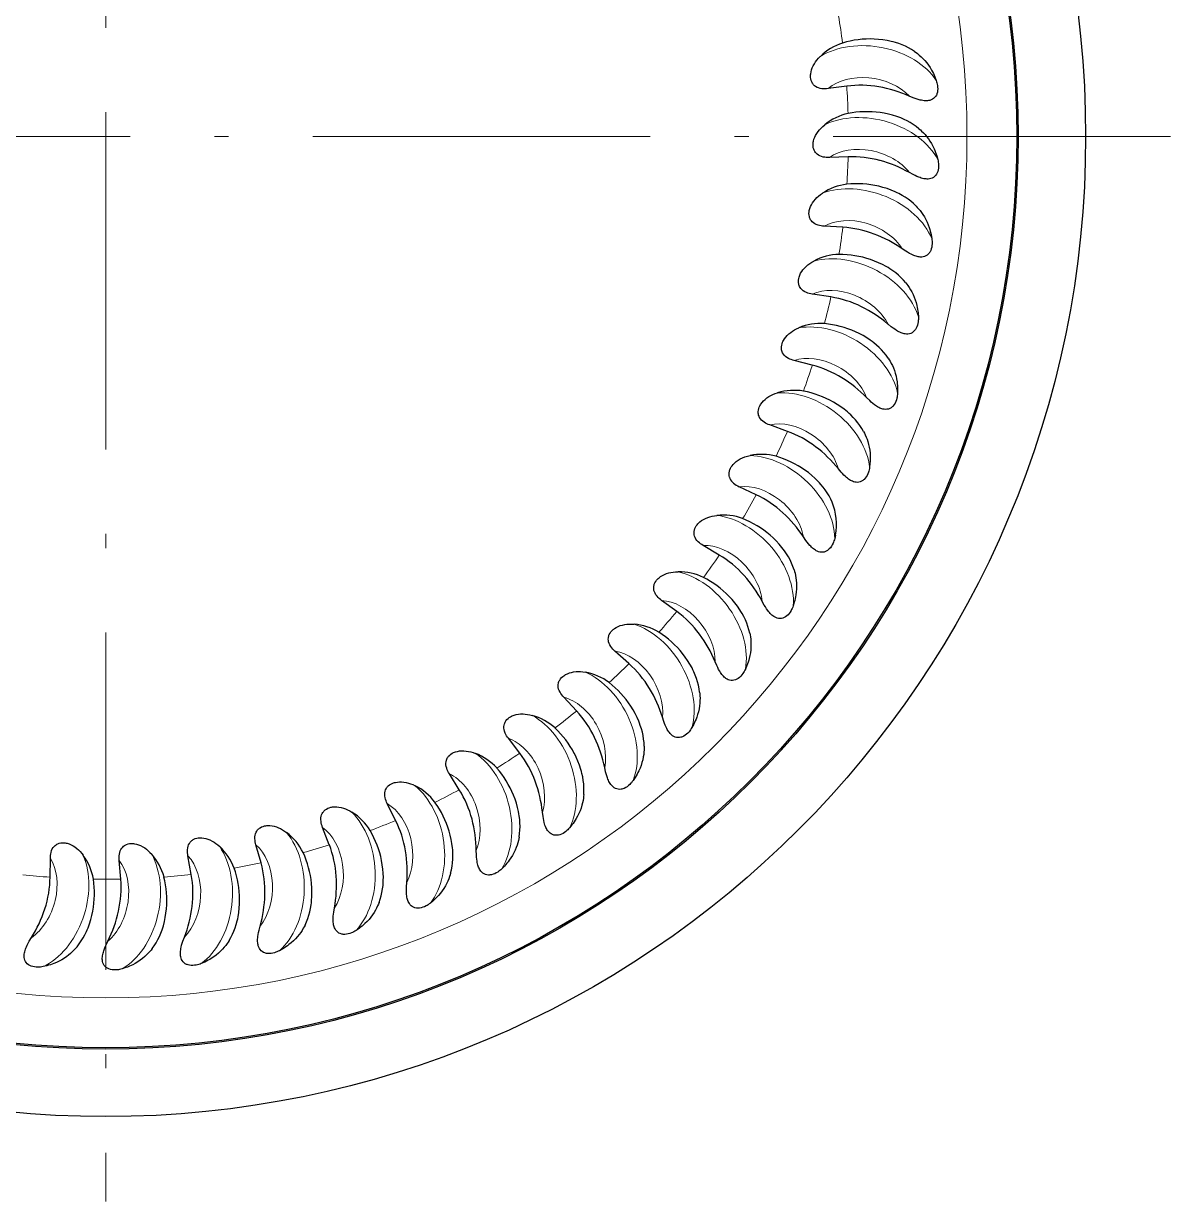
# Model space of a CAD drawing. Extents: x 0 to 420, y 0 to 594.
# Drawn here: x 141.55 to 182.34, y 89.93 to 131.81 of the extents above; entities that cross this region are included whole.
import ezdxf

# ---------------------------------------------------------------- set-up
doc = ezdxf.new("R2010")
doc.units = 0
doc.linetypes.add('DASHDOT', pattern=[18.5, 12, -3, 0.5, -3])

msp = doc.modelspace()

# ---------------------------------------------------------------- linework, layer by layer
at = {"linetype": 'DASHDOT', "lineweight": 13}
for p, q in [((144.475, 165.663), (144.475, 89.93)), ((182.341, 127.796), (106.608, 127.796))]:
    msp.add_line(p, q, dxfattribs=at)
at = {"lineweight": 30, "ltscale": 0.016662}
for p, q in [((170.827, 129.585), (170.166, 129.499)), ((170.263, 122.088), (169.605, 122.192)), ((169.604, 119.663), (168.958, 119.829)), ((168.717, 117.311), (168.09, 117.537)), ((166.295, 112.913), (165.722, 113.253)), ((164.781, 110.906), (164.243, 111.3)), ((163.084, 109.052), (162.586, 109.495)), ((157.049, 104.569), (156.696, 105.134)), ((154.784, 103.479), (154.487, 104.075)), ((152.426, 102.609), (152.186, 103.231)), ((149.996, 101.967), (149.816, 102.609)), ((147.515, 101.559), (147.398, 102.215)), ((142.495, 101.458), (142.504, 102.124)), ((145.008, 101.389), (144.953, 102.053))]:
    msp.add_line(p, q, dxfattribs=at)
at = {"lineweight": 30, "ltscale": 0.016661}
for p, q in [((170.878, 127.072), (170.212, 127.049)), ((170.689, 124.566), (170.024, 124.606)), ((167.611, 115.054), (167.008, 115.339)), ((161.218, 107.368), (160.764, 107.857)), ((159.2, 105.869), (158.795, 106.398))]:
    msp.add_line(p, q, dxfattribs=at)
at = {"lineweight": 30, "ltscale": 0.002929}
msp.add_line((170.424, 113.62), (170.399, 113.506), dxfattribs=at)
at = {"lineweight": 30}
for points in [[(173.24, 130.82), (173.135, 130.888), (173.026, 130.95), (172.913, 131.006), (172.798, 131.056), (172.679, 131.1), (172.559, 131.138), (172.485, 131.159), (172.411, 131.177), (172.262, 131.209), (172.111, 131.233), (171.959, 131.249), (171.807, 131.259)], [(173.24, 130.82), (173.292, 130.783), (173.344, 130.744), (173.41, 130.689), (173.474, 130.632), (173.536, 130.572), (173.606, 130.496), (173.672, 130.416), (173.735, 130.333), (173.793, 130.246), (173.846, 130.155), (173.878, 130.097), (173.908, 130.037), (173.936, 129.977), (173.962, 129.916), (174.01, 129.79)], [(170.166, 129.499), (170.111, 129.493), (170.056, 129.49), (170.001, 129.49), (169.947, 129.494), (169.88, 129.504), (169.822, 129.521), (169.771, 129.542), (169.723, 129.57), (169.684, 129.6), (169.651, 129.632), (169.631, 129.657), (169.613, 129.682), (169.598, 129.709), (169.584, 129.735), (169.565, 129.787), (169.552, 129.84), (169.544, 129.893), (169.542, 129.946), (169.543, 129.982), (169.546, 130.018), (169.558, 130.089), (169.576, 130.162), (169.603, 130.235), (169.637, 130.308), (169.678, 130.383), (169.721, 130.448), (169.77, 130.513), (169.826, 130.578), (169.889, 130.642)], [(174.01, 129.79), (174.025, 129.744), (174.038, 129.698), (174.048, 129.655), (174.055, 129.611), (174.062, 129.551), (174.065, 129.49), (174.061, 129.43), (174.052, 129.372), (174.037, 129.317), (174.027, 129.29), (174.015, 129.265), (173.988, 129.219), (173.955, 129.179), (173.917, 129.144), (173.875, 129.116), (173.83, 129.095), (173.782, 129.08), (173.733, 129.07), (173.697, 129.066), (173.661, 129.064), (173.621, 129.064), (173.581, 129.067), (173.536, 129.073), (173.49, 129.081), (173.445, 129.091), (173.399, 129.103), (173.329, 129.124), (173.259, 129.148), (173.188, 129.175), (173.048, 129.234)], [(173.397, 128.072), (173.299, 128.15), (173.196, 128.222), (173.089, 128.288), (172.979, 128.349), (172.866, 128.404), (172.749, 128.454), (172.678, 128.481), (172.606, 128.506), (172.461, 128.552), (172.313, 128.59), (172.163, 128.621), (172.012, 128.645)], [(170.212, 127.049), (170.157, 127.049), (170.101, 127.051), (170.046, 127.056), (169.993, 127.065), (169.928, 127.082), (169.871, 127.104), (169.822, 127.13), (169.777, 127.162), (169.741, 127.196), (169.712, 127.231), (169.694, 127.257), (169.678, 127.284), (169.666, 127.312), (169.655, 127.34), (169.64, 127.393), (169.632, 127.447), (169.63, 127.501), (169.633, 127.554), (169.637, 127.589), (169.644, 127.624), (169.662, 127.695), (169.688, 127.765), (169.721, 127.835), (169.761, 127.905), (169.81, 127.975), (169.859, 128.036), (169.914, 128.096), (169.976, 128.155), (170.045, 128.213)], [(173.397, 128.072), (173.446, 128.03), (173.493, 127.986), (173.554, 127.926), (173.612, 127.863), (173.668, 127.797), (173.731, 127.715), (173.789, 127.629), (173.843, 127.54), (173.893, 127.448), (173.938, 127.353), (173.963, 127.292), (173.987, 127.23), (174.01, 127.167), (174.03, 127.103), (174.066, 126.974)], [(174.066, 126.974), (174.076, 126.927), (174.085, 126.879), (174.09, 126.835), (174.094, 126.791), (174.095, 126.73), (174.092, 126.67), (174.083, 126.611), (174.068, 126.554), (174.048, 126.5), (174.035, 126.474), (174.021, 126.45), (173.99, 126.407), (173.953, 126.37), (173.912, 126.34), (173.867, 126.316), (173.82, 126.299), (173.772, 126.288), (173.722, 126.283), (173.686, 126.282), (173.649, 126.284), (173.61, 126.288), (173.57, 126.295), (173.525, 126.305), (173.481, 126.317), (173.436, 126.331), (173.393, 126.347), (173.324, 126.375), (173.257, 126.406), (173.189, 126.44), (173.056, 126.512)], [(170.024, 124.606), (169.969, 124.611), (169.914, 124.618), (169.86, 124.628), (169.808, 124.642), (169.744, 124.665), (169.69, 124.693), (169.644, 124.723), (169.603, 124.759), (169.57, 124.797), (169.544, 124.834), (169.528, 124.863), (169.516, 124.891), (169.505, 124.92), (169.498, 124.948), (169.488, 125.003), (169.485, 125.057), (169.488, 125.111), (169.496, 125.164), (169.504, 125.198), (169.513, 125.233), (169.538, 125.301), (169.57, 125.368), (169.61, 125.435), (169.657, 125.501), (169.712, 125.566), (169.766, 125.622), (169.827, 125.677), (169.894, 125.73), (169.968, 125.781)], [(173.292, 125.322), (173.202, 125.408), (173.107, 125.49), (173.007, 125.566), (172.903, 125.637), (172.795, 125.702), (172.684, 125.763), (172.616, 125.797), (172.546, 125.829), (172.406, 125.888), (172.262, 125.94), (172.116, 125.986), (171.968, 126.024)], [(173.292, 125.322), (173.337, 125.275), (173.38, 125.227), (173.435, 125.161), (173.487, 125.093), (173.536, 125.022), (173.59, 124.934), (173.641, 124.843), (173.686, 124.749), (173.726, 124.653), (173.762, 124.554), (173.782, 124.491), (173.8, 124.427), (173.816, 124.362), (173.83, 124.297), (173.854, 124.165)], [(173.854, 124.165), (173.859, 124.117), (173.863, 124.069), (173.865, 124.025), (173.864, 123.981), (173.86, 123.92), (173.851, 123.86), (173.836, 123.801), (173.816, 123.746), (173.791, 123.695), (173.776, 123.67), (173.759, 123.648), (173.724, 123.608), (173.684, 123.575), (173.64, 123.548), (173.593, 123.529), (173.545, 123.516), (173.496, 123.51), (173.445, 123.51), (173.409, 123.512), (173.374, 123.517), (173.335, 123.526), (173.296, 123.536), (173.252, 123.55), (173.209, 123.566), (173.166, 123.585), (173.124, 123.605), (173.058, 123.639), (172.994, 123.676), (172.93, 123.716), (172.804, 123.801)], [(169.605, 122.192), (169.551, 122.202), (169.497, 122.214), (169.444, 122.23), (169.394, 122.248), (169.332, 122.277), (169.281, 122.31), (169.238, 122.345), (169.2, 122.385), (169.171, 122.425), (169.149, 122.465), (169.136, 122.494), (169.126, 122.524), (169.119, 122.553), (169.114, 122.582), (169.109, 122.638), (169.112, 122.692), (169.12, 122.745), (169.132, 122.797), (169.143, 122.831), (169.156, 122.864), (169.188, 122.93), (169.226, 122.994), (169.272, 123.056), (169.325, 123.118), (169.386, 123.177), (169.445, 123.228), (169.511, 123.276), (169.583, 123.323), (169.661, 123.367)], [(172.927, 122.594), (172.845, 122.689), (172.758, 122.779), (172.665, 122.864), (172.569, 122.944), (172.467, 123.02), (172.363, 123.091), (172.298, 123.131), (172.232, 123.17), (172.098, 123.242), (171.96, 123.307), (171.819, 123.366), (171.675, 123.419)], [(172.927, 122.594), (172.966, 122.543), (173.005, 122.491), (173.053, 122.42), (173.098, 122.347), (173.14, 122.272), (173.187, 122.179), (173.228, 122.084), (173.264, 121.986), (173.295, 121.887), (173.321, 121.785), (173.335, 121.72), (173.347, 121.655), (173.357, 121.589), (173.365, 121.522), (173.375, 121.388)], [(173.375, 121.388), (173.377, 121.34), (173.376, 121.292), (173.373, 121.248), (173.369, 121.204), (173.358, 121.144), (173.343, 121.085), (173.323, 121.029), (173.298, 120.976), (173.268, 120.927), (173.251, 120.904), (173.232, 120.883), (173.193, 120.847), (173.15, 120.817), (173.104, 120.795), (173.056, 120.78), (173.006, 120.772), (172.957, 120.771), (172.907, 120.775), (172.871, 120.781), (172.836, 120.79), (172.798, 120.802), (172.76, 120.815), (172.718, 120.834), (172.677, 120.854), (172.636, 120.877), (172.596, 120.901), (172.534, 120.941), (172.474, 120.984), (172.413, 121.03), (172.296, 121.126)], [(168.958, 119.829), (168.906, 119.843), (168.853, 119.861), (168.802, 119.881), (168.753, 119.905), (168.695, 119.94), (168.647, 119.977), (168.608, 120.015), (168.574, 120.059), (168.548, 120.102), (168.53, 120.144), (168.52, 120.174), (168.513, 120.204), (168.509, 120.234), (168.506, 120.264), (168.507, 120.32), (168.515, 120.374), (168.528, 120.426), (168.546, 120.476), (168.56, 120.508), (168.576, 120.541), (168.613, 120.603), (168.657, 120.663), (168.709, 120.721), (168.768, 120.777), (168.834, 120.83), (168.898, 120.875), (168.968, 120.917), (169.044, 120.956), (169.126, 120.993)], [(172.303, 119.913), (172.231, 120.015), (172.153, 120.113), (172.069, 120.206), (171.98, 120.296), (171.887, 120.381), (171.789, 120.461), (171.729, 120.507), (171.667, 120.552), (171.54, 120.637), (171.409, 120.715), (171.274, 120.787), (171.136, 120.853)], [(172.303, 119.913), (172.338, 119.859), (172.371, 119.803), (172.413, 119.728), (172.451, 119.651), (172.486, 119.572), (172.523, 119.476), (172.555, 119.377), (172.581, 119.276), (172.603, 119.174), (172.619, 119.07), (172.627, 119.004), (172.632, 118.938), (172.636, 118.871), (172.638, 118.804), (172.635, 118.67)], [(168.09, 117.537), (168.039, 117.557), (167.988, 117.58), (167.939, 117.605), (167.893, 117.633), (167.839, 117.673), (167.794, 117.714), (167.759, 117.757), (167.729, 117.803), (167.708, 117.848), (167.694, 117.892), (167.687, 117.923), (167.683, 117.954), (167.681, 117.984), (167.682, 118.014), (167.688, 118.069), (167.701, 118.122), (167.718, 118.173), (167.741, 118.221), (167.758, 118.252), (167.777, 118.282), (167.82, 118.341), (167.87, 118.396), (167.927, 118.449), (167.991, 118.499), (168.062, 118.546), (168.129, 118.585), (168.203, 118.62), (168.282, 118.652), (168.368, 118.68)], [(172.635, 118.67), (172.632, 118.622), (172.627, 118.574), (172.62, 118.531), (172.611, 118.487), (172.595, 118.428), (172.575, 118.371), (172.549, 118.317), (172.52, 118.267), (172.485, 118.221), (172.465, 118.2), (172.445, 118.18), (172.403, 118.148), (172.357, 118.123), (172.309, 118.105), (172.259, 118.095), (172.21, 118.092), (172.16, 118.095), (172.111, 118.104), (172.076, 118.114), (172.042, 118.126), (172.005, 118.141), (171.969, 118.158), (171.928, 118.181), (171.889, 118.205), (171.851, 118.231), (171.813, 118.259), (171.755, 118.305), (171.699, 118.354), (171.644, 118.405), (171.536, 118.512)], [(171.428, 117.303), (171.365, 117.412), (171.297, 117.517), (171.222, 117.618), (171.143, 117.715), (171.058, 117.809), (170.968, 117.898), (170.912, 117.95), (170.855, 118), (170.737, 118.096), (170.614, 118.187), (170.486, 118.271), (170.355, 118.35)], [(171.428, 117.303), (171.457, 117.246), (171.485, 117.188), (171.519, 117.109), (171.55, 117.029), (171.577, 116.947), (171.605, 116.847), (171.627, 116.746), (171.644, 116.643), (171.656, 116.539), (171.662, 116.434), (171.664, 116.368), (171.663, 116.301), (171.66, 116.235), (171.655, 116.168), (171.64, 116.035)], [(166.659, 115.677), (166.647, 115.728), (166.642, 115.776), (166.643, 115.822), (166.647, 115.855), (166.653, 115.887), (166.662, 115.918), (166.672, 115.948), (166.698, 116.006), (166.723, 116.049), (166.751, 116.09), (166.783, 116.129), (166.809, 116.157), (166.836, 116.185), (166.897, 116.236), (166.964, 116.284), (167.039, 116.328), (167.12, 116.367), (167.204, 116.399), (167.295, 116.427), (167.393, 116.45)], [(171.64, 116.035), (171.633, 115.987), (171.623, 115.94), (171.612, 115.897), (171.599, 115.855), (171.577, 115.798), (171.551, 115.743), (171.521, 115.691), (171.487, 115.644), (171.448, 115.602), (171.426, 115.583), (171.404, 115.565), (171.359, 115.537), (171.311, 115.516), (171.262, 115.503), (171.211, 115.498), (171.162, 115.5), (171.112, 115.508), (171.064, 115.521), (171.03, 115.534), (170.998, 115.549), (170.962, 115.568), (170.928, 115.589), (170.89, 115.615), (170.853, 115.643), (170.817, 115.672), (170.783, 115.703), (170.729, 115.755), (170.678, 115.808), (170.628, 115.865), (170.531, 115.981)], [(166.659, 115.677), (166.675, 115.634), (166.698, 115.59), (166.73, 115.544), (166.761, 115.508), (166.799, 115.471), (166.845, 115.435), (166.895, 115.4), (166.951, 115.368), (167.008, 115.339)], [(170.308, 114.789), (170.257, 114.903), (170.198, 115.014), (170.134, 115.121), (170.064, 115.226), (169.988, 115.327), (169.907, 115.424), (169.857, 115.481), (169.805, 115.537), (169.696, 115.644), (169.582, 115.746), (169.463, 115.842), (169.34, 115.933)], [(165.722, 113.253), (165.675, 113.283), (165.63, 113.314), (165.587, 113.348), (165.547, 113.384), (165.501, 113.434), (165.465, 113.483), (165.438, 113.532), (165.418, 113.583), (165.405, 113.631), (165.4, 113.677), (165.399, 113.709), (165.401, 113.739), (165.405, 113.77), (165.411, 113.799), (165.428, 113.852), (165.45, 113.901), (165.477, 113.948), (165.508, 113.991), (165.531, 114.018), (165.555, 114.044), (165.609, 114.094), (165.668, 114.139), (165.734, 114.18), (165.806, 114.217), (165.885, 114.25), (165.959, 114.274), (166.037, 114.295), (166.121, 114.311), (166.211, 114.323)], [(168.955, 112.392), (168.914, 112.51), (168.867, 112.626), (168.813, 112.74), (168.753, 112.85), (168.687, 112.958), (168.616, 113.063), (168.571, 113.124), (168.524, 113.185), (168.426, 113.302), (168.323, 113.414), (168.214, 113.521), (168.1, 113.623)], [(170.399, 113.506), (170.387, 113.459), (170.373, 113.413), (170.358, 113.372), (170.341, 113.331), (170.314, 113.276), (170.283, 113.224), (170.248, 113.175), (170.209, 113.131), (170.166, 113.093), (170.143, 113.076), (170.12, 113.061), (170.072, 113.037), (170.022, 113.021), (169.972, 113.013), (169.921, 113.012), (169.872, 113.018), (169.824, 113.031), (169.777, 113.049), (169.745, 113.065), (169.713, 113.083), (169.68, 113.105), (169.648, 113.129), (169.613, 113.159), (169.578, 113.19), (169.546, 113.223), (169.514, 113.257), (169.466, 113.314), (169.42, 113.372), (169.375, 113.433), (169.29, 113.558)], [(164.243, 111.3), (164.2, 111.333), (164.158, 111.369), (164.118, 111.407), (164.081, 111.447), (164.04, 111.501), (164.009, 111.553), (163.987, 111.604), (163.972, 111.656), (163.964, 111.706), (163.963, 111.751), (163.965, 111.784), (163.97, 111.814), (163.977, 111.844), (163.985, 111.872), (164.007, 111.923), (164.034, 111.97), (164.065, 112.014), (164.101, 112.054), (164.126, 112.079), (164.153, 112.103), (164.21, 112.147), (164.274, 112.186), (164.343, 112.221), (164.419, 112.251), (164.5, 112.276), (164.576, 112.294), (164.656, 112.307), (164.742, 112.315), (164.832, 112.318)], [(168.955, 112.392), (168.973, 112.33), (168.989, 112.268), (169.008, 112.184), (169.023, 112.099), (169.034, 112.014), (169.042, 111.911), (169.045, 111.807), (169.042, 111.703), (169.034, 111.599), (169.021, 111.495), (169.009, 111.429), (168.996, 111.364), (168.981, 111.299), (168.964, 111.234), (168.923, 111.106)], [(167.38, 110.135), (167.351, 110.257), (167.314, 110.376), (167.271, 110.494), (167.222, 110.61), (167.167, 110.724), (167.106, 110.835), (167.067, 110.9), (167.027, 110.965), (166.94, 111.091), (166.848, 111.212), (166.749, 111.329), (166.645, 111.441)], [(168.923, 111.106), (168.907, 111.061), (168.888, 111.016), (168.869, 110.977), (168.849, 110.938), (168.817, 110.886), (168.781, 110.837), (168.742, 110.791), (168.699, 110.752), (168.652, 110.717), (168.628, 110.703), (168.603, 110.69), (168.553, 110.671), (168.502, 110.66), (168.451, 110.656), (168.401, 110.66), (168.352, 110.671), (168.305, 110.688), (168.261, 110.711), (168.23, 110.73), (168.2, 110.751), (168.169, 110.776), (168.14, 110.803), (168.107, 110.836), (168.076, 110.87), (168.047, 110.906), (168.018, 110.943), (167.976, 111.004), (167.936, 111.066), (167.897, 111.131), (167.824, 111.264)], [(162.586, 109.495), (162.546, 109.533), (162.507, 109.572), (162.471, 109.614), (162.438, 109.657), (162.403, 109.715), (162.377, 109.77), (162.36, 109.822), (162.349, 109.876), (162.346, 109.926), (162.349, 109.972), (162.355, 110.003), (162.362, 110.033), (162.372, 110.062), (162.383, 110.089), (162.41, 110.138), (162.441, 110.183), (162.477, 110.223), (162.515, 110.26), (162.543, 110.282), (162.572, 110.303), (162.633, 110.342), (162.7, 110.375), (162.773, 110.403), (162.851, 110.425), (162.934, 110.443), (163.011, 110.453), (163.093, 110.458), (163.178, 110.458), (163.268, 110.453)], [(167.38, 110.135), (167.392, 110.072), (167.402, 110.008), (167.413, 109.923), (167.419, 109.837), (167.422, 109.751), (167.421, 109.647), (167.414, 109.544), (167.401, 109.44), (167.383, 109.337), (167.36, 109.235), (167.342, 109.171), (167.323, 109.107), (167.302, 109.044), (167.278, 108.981), (167.226, 108.858)], [(165.597, 108.038), (165.58, 108.161), (165.555, 108.284), (165.523, 108.406), (165.485, 108.526), (165.441, 108.644), (165.392, 108.76), (165.359, 108.829), (165.325, 108.897), (165.251, 109.031), (165.17, 109.16), (165.083, 109.286), (164.99, 109.408)], [(167.226, 108.858), (167.205, 108.814), (167.183, 108.772), (167.16, 108.734), (167.136, 108.697), (167.099, 108.648), (167.059, 108.603), (167.015, 108.562), (166.969, 108.526), (166.919, 108.496), (166.894, 108.484), (166.867, 108.474), (166.816, 108.46), (166.765, 108.453), (166.713, 108.455), (166.663, 108.464), (166.616, 108.479), (166.571, 108.501), (166.529, 108.527), (166.5, 108.549), (166.473, 108.573), (166.444, 108.601), (166.417, 108.63), (166.388, 108.666), (166.361, 108.703), (166.335, 108.742), (166.31, 108.781), (166.273, 108.846), (166.24, 108.912), (166.207, 108.98), (166.147, 109.119)], [(160.764, 107.857), (160.728, 107.898), (160.693, 107.941), (160.661, 107.986), (160.633, 108.032), (160.603, 108.092), (160.582, 108.15), (160.57, 108.203), (160.565, 108.258), (160.567, 108.308), (160.574, 108.353), (160.582, 108.384), (160.593, 108.413), (160.605, 108.441), (160.619, 108.467), (160.65, 108.514), (160.686, 108.555), (160.725, 108.592), (160.767, 108.624), (160.796, 108.644), (160.827, 108.662), (160.892, 108.695), (160.962, 108.721), (161.037, 108.742), (161.116, 108.757), (161.201, 108.767), (161.279, 108.77), (161.36, 108.767), (161.445, 108.759), (161.535, 108.745)], [(165.597, 108.038), (165.603, 107.973), (165.608, 107.909), (165.61, 107.823), (165.608, 107.737), (165.603, 107.651), (165.592, 107.548), (165.575, 107.446), (165.553, 107.344), (165.525, 107.243), (165.492, 107.144), (165.468, 107.082), (165.443, 107.02), (165.416, 106.959), (165.387, 106.899), (165.323, 106.781)], [(158.795, 106.398), (158.763, 106.443), (158.732, 106.489), (158.705, 106.537), (158.681, 106.585), (158.657, 106.648), (158.642, 106.707), (158.635, 106.762), (158.635, 106.817), (158.641, 106.867), (158.653, 106.911), (158.664, 106.941), (158.677, 106.969), (158.692, 106.996), (158.709, 107.02), (158.744, 107.063), (158.783, 107.101), (158.825, 107.134), (158.87, 107.163), (158.902, 107.179), (158.934, 107.195), (159.002, 107.22), (159.074, 107.24), (159.15, 107.254), (159.231, 107.262), (159.316, 107.263), (159.394, 107.258), (159.475, 107.248), (159.559, 107.232), (159.646, 107.21)], [(163.623, 106.119), (163.618, 106.244), (163.605, 106.369), (163.585, 106.493), (163.559, 106.616), (163.526, 106.738), (163.487, 106.858), (163.462, 106.93), (163.434, 107.001), (163.373, 107.141), (163.305, 107.278), (163.23, 107.411), (163.149, 107.541)], [(165.323, 106.781), (165.298, 106.74), (165.271, 106.699), (165.245, 106.664), (165.218, 106.63), (165.177, 106.584), (165.132, 106.543), (165.085, 106.506), (165.035, 106.475), (164.983, 106.45), (164.956, 106.441), (164.929, 106.433), (164.877, 106.423), (164.825, 106.422), (164.774, 106.428), (164.725, 106.442), (164.68, 106.462), (164.637, 106.488), (164.597, 106.518), (164.571, 106.543), (164.546, 106.569), (164.52, 106.599), (164.496, 106.631), (164.47, 106.67), (164.447, 106.709), (164.424, 106.75), (164.404, 106.792), (164.373, 106.859), (164.346, 106.928), (164.32, 107), (164.273, 107.144)], [(163.623, 106.119), (163.623, 106.055), (163.621, 105.99), (163.616, 105.905), (163.606, 105.819), (163.593, 105.734), (163.572, 105.633), (163.545, 105.532), (163.513, 105.433), (163.476, 105.336), (163.434, 105.24), (163.404, 105.18), (163.373, 105.121), (163.34, 105.063), (163.305, 105.006), (163.231, 104.894)], [(156.696, 105.134), (156.668, 105.181), (156.642, 105.23), (156.619, 105.28), (156.6, 105.331), (156.582, 105.396), (156.573, 105.456), (156.571, 105.512), (156.576, 105.566), (156.588, 105.615), (156.604, 105.658), (156.618, 105.687), (156.633, 105.713), (156.651, 105.738), (156.669, 105.761), (156.709, 105.801), (156.751, 105.835), (156.796, 105.863), (156.844, 105.888), (156.877, 105.901), (156.91, 105.914), (156.98, 105.933), (157.054, 105.946), (157.131, 105.952), (157.212, 105.952), (157.297, 105.945), (157.374, 105.933), (157.454, 105.915), (157.536, 105.891), (157.621, 105.861)], [(161.476, 104.397), (161.482, 104.522), (161.481, 104.647), (161.473, 104.773), (161.459, 104.898), (161.438, 105.022), (161.411, 105.146), (161.392, 105.22), (161.371, 105.293), (161.324, 105.438), (161.269, 105.581), (161.207, 105.721), (161.14, 105.858)], [(163.231, 104.894), (163.202, 104.856), (163.172, 104.818), (163.143, 104.785), (163.112, 104.754), (163.066, 104.713), (163.018, 104.676), (162.968, 104.644), (162.915, 104.617), (162.861, 104.598), (162.834, 104.59), (162.806, 104.585), (162.753, 104.581), (162.701, 104.584), (162.651, 104.595), (162.604, 104.614), (162.56, 104.638), (162.52, 104.668), (162.484, 104.702), (162.46, 104.729), (162.437, 104.757), (162.414, 104.79), (162.394, 104.824), (162.372, 104.865), (162.352, 104.906), (162.333, 104.949), (162.317, 104.993), (162.293, 105.063), (162.272, 105.134), (162.253, 105.207), (162.22, 105.355)], [(154.487, 104.075), (154.463, 104.125), (154.442, 104.176), (154.424, 104.228), (154.41, 104.28), (154.398, 104.347), (154.395, 104.407), (154.398, 104.463), (154.409, 104.517), (154.424, 104.564), (154.444, 104.605), (154.461, 104.633), (154.479, 104.658), (154.499, 104.681), (154.52, 104.702), (154.562, 104.737), (154.608, 104.767), (154.656, 104.791), (154.705, 104.811), (154.739, 104.822), (154.774, 104.831), (154.845, 104.843), (154.92, 104.849), (154.997, 104.848), (155.078, 104.84), (155.162, 104.825), (155.238, 104.806), (155.315, 104.781), (155.395, 104.749), (155.476, 104.71)], [(159.175, 102.887), (159.193, 103.011), (159.204, 103.136), (159.208, 103.261), (159.205, 103.387), (159.196, 103.513), (159.181, 103.639), (159.169, 103.714), (159.156, 103.789), (159.122, 103.938), (159.081, 104.085), (159.033, 104.23), (158.979, 104.373)], [(161.476, 104.397), (161.47, 104.333), (161.462, 104.269), (161.448, 104.184), (161.43, 104.1), (161.409, 104.017), (161.378, 103.918), (161.342, 103.82), (161.301, 103.725), (161.255, 103.631), (161.204, 103.54), (161.169, 103.483), (161.132, 103.427), (161.094, 103.373), (161.054, 103.319), (160.969, 103.215)], [(152.186, 103.231), (152.168, 103.283), (152.152, 103.335), (152.139, 103.389), (152.13, 103.442), (152.124, 103.51), (152.126, 103.57), (152.135, 103.625), (152.151, 103.678), (152.171, 103.723), (152.195, 103.763), (152.214, 103.788), (152.234, 103.811), (152.256, 103.833), (152.279, 103.852), (152.325, 103.883), (152.373, 103.908), (152.423, 103.928), (152.474, 103.943), (152.509, 103.95), (152.544, 103.956), (152.617, 103.961), (152.691, 103.96), (152.768, 103.952), (152.848, 103.936), (152.93, 103.913), (153.004, 103.887), (153.078, 103.855), (153.154, 103.815), (153.232, 103.769)], [(160.969, 103.215), (160.937, 103.179), (160.903, 103.145), (160.871, 103.115), (160.837, 103.086), (160.788, 103.05), (160.737, 103.018), (160.683, 102.991), (160.629, 102.969), (160.573, 102.955), (160.545, 102.95), (160.517, 102.948), (160.463, 102.949), (160.412, 102.957), (160.363, 102.973), (160.318, 102.995), (160.277, 103.024), (160.24, 103.057), (160.207, 103.095), (160.185, 103.124), (160.166, 103.154), (160.146, 103.189), (160.129, 103.225), (160.111, 103.267), (160.095, 103.311), (160.081, 103.355), (160.068, 103.4), (160.051, 103.472), (160.038, 103.545), (160.026, 103.62), (160.007, 103.77)], [(149.816, 102.609), (149.803, 102.662), (149.792, 102.717), (149.784, 102.771), (149.78, 102.825), (149.781, 102.892), (149.789, 102.953), (149.803, 103.006), (149.823, 103.057), (149.848, 103.101), (149.875, 103.138), (149.897, 103.161), (149.919, 103.182), (149.943, 103.201), (149.967, 103.218), (150.016, 103.245), (150.067, 103.266), (150.118, 103.28), (150.17, 103.29), (150.206, 103.294), (150.242, 103.296), (150.314, 103.295), (150.388, 103.287), (150.464, 103.271), (150.542, 103.248), (150.622, 103.218), (150.692, 103.185), (150.764, 103.145), (150.836, 103.099), (150.908, 103.046)], [(156.741, 101.603), (156.77, 101.724), (156.793, 101.847), (156.809, 101.972), (156.818, 102.097), (156.821, 102.224), (156.818, 102.35), (156.814, 102.426), (156.807, 102.502), (156.788, 102.653), (156.761, 102.804), (156.727, 102.953), (156.687, 103.1)], [(142.504, 102.124), (142.506, 102.179), (142.511, 102.234), (142.518, 102.289), (142.53, 102.342), (142.55, 102.406), (142.574, 102.462), (142.603, 102.509), (142.637, 102.553), (142.673, 102.587), (142.709, 102.615), (142.737, 102.632), (142.764, 102.646), (142.792, 102.657), (142.82, 102.666), (142.875, 102.678), (142.929, 102.684), (142.983, 102.684), (143.036, 102.678), (143.071, 102.672), (143.106, 102.664), (143.175, 102.643), (143.244, 102.614), (143.312, 102.577), (143.38, 102.533), (143.448, 102.481), (143.506, 102.43), (143.564, 102.372), (143.62, 102.307), (143.675, 102.236)], [(144.953, 102.053), (144.95, 102.108), (144.949, 102.163), (144.952, 102.219), (144.958, 102.272), (144.972, 102.338), (144.991, 102.396), (145.015, 102.446), (145.045, 102.492), (145.077, 102.53), (145.111, 102.561), (145.137, 102.58), (145.163, 102.597), (145.19, 102.611), (145.217, 102.623), (145.27, 102.64), (145.323, 102.651), (145.376, 102.655), (145.43, 102.655), (145.465, 102.652), (145.501, 102.648), (145.572, 102.633), (145.643, 102.611), (145.715, 102.581), (145.787, 102.544), (145.859, 102.498), (145.922, 102.453), (145.985, 102.4), (146.047, 102.342), (146.108, 102.275)], [(147.398, 102.215), (147.39, 102.27), (147.384, 102.325), (147.381, 102.38), (147.382, 102.433), (147.39, 102.501), (147.403, 102.56), (147.422, 102.612), (147.448, 102.661), (147.476, 102.702), (147.507, 102.736), (147.53, 102.758), (147.555, 102.776), (147.58, 102.793), (147.606, 102.807), (147.657, 102.83), (147.709, 102.845), (147.762, 102.855), (147.815, 102.86), (147.851, 102.86), (147.887, 102.859), (147.959, 102.851), (148.032, 102.836), (148.106, 102.813), (148.181, 102.783), (148.258, 102.745), (148.325, 102.705), (148.392, 102.659), (148.459, 102.606), (148.526, 102.546)], [(159.175, 102.887), (159.163, 102.824), (159.149, 102.761), (159.127, 102.678), (159.101, 102.596), (159.072, 102.515), (159.032, 102.419), (158.987, 102.326), (158.937, 102.234), (158.882, 102.145), (158.822, 102.059), (158.782, 102.006), (158.74, 101.954), (158.697, 101.904), (158.652, 101.854), (158.558, 101.759)], [(158.558, 101.759), (158.522, 101.726), (158.485, 101.695), (158.45, 101.668), (158.414, 101.643), (158.362, 101.611), (158.308, 101.584), (158.252, 101.562), (158.195, 101.546), (158.139, 101.537), (158.11, 101.535), (158.082, 101.535), (158.029, 101.541), (157.979, 101.555), (157.932, 101.575), (157.889, 101.602), (157.851, 101.634), (157.817, 101.67), (157.788, 101.711), (157.769, 101.742), (157.752, 101.774), (157.736, 101.811), (157.722, 101.848), (157.708, 101.892), (157.697, 101.937), (157.687, 101.982), (157.679, 102.028), (157.669, 102.102), (157.662, 102.175), (157.657, 102.251), (157.653, 102.402)], [(154.195, 100.555), (154.236, 100.673), (154.271, 100.794), (154.298, 100.916), (154.32, 101.04), (154.335, 101.166), (154.344, 101.292), (154.346, 101.368), (154.347, 101.444), (154.342, 101.597), (154.33, 101.749), (154.31, 101.901), (154.284, 102.051)], [(156.741, 101.603), (156.723, 101.541), (156.702, 101.479), (156.673, 101.399), (156.639, 101.319), (156.603, 101.242), (156.554, 101.15), (156.5, 101.061), (156.442, 100.975), (156.378, 100.892), (156.311, 100.812), (156.266, 100.763), (156.219, 100.715), (156.171, 100.669), (156.122, 100.624), (156.019, 100.538)], [(151.562, 99.755), (151.614, 99.868), (151.66, 99.985), (151.699, 100.104), (151.732, 100.226), (151.759, 100.349), (151.78, 100.474), (151.789, 100.549), (151.797, 100.625), (151.807, 100.778), (151.809, 100.93), (151.804, 101.083), (151.792, 101.236)], [(156.019, 100.538), (155.981, 100.509), (155.941, 100.481), (155.903, 100.458), (155.865, 100.436), (155.81, 100.41), (155.753, 100.388), (155.696, 100.371), (155.638, 100.361), (155.581, 100.357), (155.552, 100.358), (155.524, 100.361), (155.472, 100.372), (155.423, 100.39), (155.378, 100.414), (155.338, 100.445), (155.303, 100.481), (155.273, 100.52), (155.248, 100.564), (155.232, 100.596), (155.219, 100.63), (155.206, 100.668), (155.196, 100.706), (155.186, 100.751), (155.179, 100.797), (155.173, 100.843), (155.169, 100.89), (155.167, 100.964), (155.167, 101.038), (155.169, 101.114), (155.179, 101.265)], [(148.864, 99.208), (148.927, 99.316), (148.983, 99.428), (149.034, 99.543), (149.078, 99.661), (149.117, 99.781), (149.149, 99.903), (149.166, 99.978), (149.181, 100.052), (149.205, 100.203), (149.222, 100.355), (149.232, 100.507), (149.234, 100.66)], [(154.195, 100.555), (154.171, 100.495), (154.145, 100.436), (154.108, 100.359), (154.067, 100.283), (154.023, 100.209), (153.966, 100.123), (153.904, 100.039), (153.838, 99.959), (153.767, 99.882), (153.692, 99.809), (153.643, 99.765), (153.592, 99.721), (153.54, 99.68), (153.486, 99.64), (153.376, 99.564)], [(143.374, 98.894), (143.457, 98.988), (143.533, 99.087), (143.604, 99.191), (143.67, 99.298), (143.731, 99.409), (143.786, 99.523), (143.817, 99.592), (143.846, 99.663), (143.898, 99.806), (143.943, 99.952), (143.981, 100.1), (144.013, 100.25)], [(146.127, 98.92), (146.2, 99.022), (146.266, 99.128), (146.327, 99.238), (146.383, 99.351), (146.433, 99.467), (146.477, 99.585), (146.501, 99.658), (146.523, 99.73), (146.561, 99.878), (146.592, 100.028), (146.616, 100.179), (146.633, 100.331)], [(153.376, 99.564), (153.335, 99.539), (153.292, 99.515), (153.253, 99.495), (153.213, 99.478), (153.155, 99.456), (153.097, 99.44), (153.038, 99.429), (152.98, 99.424), (152.922, 99.426), (152.894, 99.429), (152.866, 99.435), (152.815, 99.451), (152.768, 99.473), (152.726, 99.502), (152.689, 99.537), (152.658, 99.575), (152.632, 99.618), (152.61, 99.663), (152.598, 99.697), (152.588, 99.732), (152.579, 99.77), (152.572, 99.81), (152.567, 99.856), (152.564, 99.902), (152.563, 99.948), (152.563, 99.995), (152.568, 100.069), (152.575, 100.143), (152.584, 100.218), (152.609, 100.367)], [(150.652, 98.846), (150.608, 98.824), (150.564, 98.805), (150.523, 98.789), (150.481, 98.775), (150.422, 98.76), (150.363, 98.749), (150.303, 98.743), (150.244, 98.744), (150.187, 98.751), (150.159, 98.758), (150.132, 98.766), (150.083, 98.786), (150.039, 98.813), (149.999, 98.846), (149.965, 98.884), (149.938, 98.925), (149.916, 98.97), (149.899, 99.017), (149.89, 99.052), (149.883, 99.088), (149.878, 99.127), (149.875, 99.167), (149.874, 99.213), (149.876, 99.259), (149.879, 99.306), (149.884, 99.352), (149.895, 99.425), (149.909, 99.498), (149.926, 99.572), (149.965, 99.718)], [(151.562, 99.755), (151.532, 99.697), (151.501, 99.641), (151.456, 99.567), (151.409, 99.496), (151.358, 99.426), (151.293, 99.346), (151.223, 99.269), (151.149, 99.195), (151.072, 99.126), (150.99, 99.06), (150.937, 99.02), (150.882, 98.982), (150.826, 98.946), (150.769, 98.911), (150.652, 98.846)], [(142.245, 98.278), (142.198, 98.27), (142.15, 98.264), (142.106, 98.26), (142.062, 98.259), (142.001, 98.26), (141.94, 98.267), (141.882, 98.278), (141.826, 98.295), (141.773, 98.319), (141.748, 98.332), (141.724, 98.348), (141.683, 98.381), (141.648, 98.42), (141.619, 98.462), (141.597, 98.508), (141.583, 98.555), (141.574, 98.605), (141.571, 98.655), (141.572, 98.691), (141.576, 98.727), (141.582, 98.766), (141.591, 98.805), (141.603, 98.85), (141.617, 98.894), (141.633, 98.937), (141.651, 98.98), (141.683, 99.047), (141.717, 99.113), (141.754, 99.179), (141.832, 99.309)], [(147.872, 98.39), (147.827, 98.372), (147.781, 98.357), (147.738, 98.346), (147.695, 98.336), (147.635, 98.326), (147.575, 98.321), (147.515, 98.321), (147.456, 98.327), (147.4, 98.34), (147.373, 98.349), (147.347, 98.359), (147.3, 98.384), (147.258, 98.415), (147.222, 98.452), (147.192, 98.493), (147.169, 98.537), (147.151, 98.583), (147.139, 98.632), (147.133, 98.667), (147.13, 98.703), (147.128, 98.743), (147.129, 98.783), (147.133, 98.829), (147.139, 98.875), (147.146, 98.921), (147.156, 98.967), (147.174, 99.038), (147.195, 99.109), (147.219, 99.181), (147.271, 99.324)], [(143.374, 98.894), (143.33, 98.847), (143.284, 98.802), (143.221, 98.744), (143.155, 98.689), (143.086, 98.636), (143.001, 98.577), (142.913, 98.523), (142.821, 98.473), (142.727, 98.428), (142.63, 98.388), (142.568, 98.365), (142.504, 98.344), (142.441, 98.325), (142.376, 98.307), (142.245, 98.278)], [(145.061, 98.2), (145.015, 98.187), (144.968, 98.176), (144.924, 98.169), (144.88, 98.163), (144.819, 98.159), (144.759, 98.159), (144.699, 98.165), (144.642, 98.177), (144.587, 98.195), (144.561, 98.207), (144.536, 98.22), (144.492, 98.249), (144.453, 98.284), (144.42, 98.323), (144.394, 98.367), (144.375, 98.413), (144.362, 98.461), (144.355, 98.51), (144.352, 98.547), (144.352, 98.583), (144.355, 98.623), (144.359, 98.662), (144.367, 98.708), (144.377, 98.753), (144.389, 98.798), (144.403, 98.842), (144.428, 98.912), (144.456, 98.981), (144.486, 99.05), (144.551, 99.187)], [(146.127, 98.92), (146.087, 98.869), (146.046, 98.82), (145.988, 98.756), (145.927, 98.695), (145.864, 98.636), (145.785, 98.57), (145.702, 98.507), (145.616, 98.449), (145.526, 98.395), (145.434, 98.346), (145.374, 98.317), (145.313, 98.29), (145.251, 98.265), (145.189, 98.242), (145.061, 98.2)], [(148.864, 99.208), (148.829, 99.154), (148.793, 99.101), (148.741, 99.032), (148.687, 98.965), (148.63, 98.9), (148.557, 98.827), (148.481, 98.756), (148.4, 98.69), (148.316, 98.628), (148.229, 98.57), (148.172, 98.536), (148.114, 98.503), (148.055, 98.472), (147.995, 98.443), (147.872, 98.39)]]:
    msp.add_lwpolyline(points, dxfattribs=at)
for radius in [34.85, 32.45, 32.4]:
    msp.add_circle((144.475, 127.796), radius, dxfattribs=at)
at = {"lineweight": 13}
msp.add_circle((144.475, 127.796), 30.629, dxfattribs=at)
for start, end in [(7.2222, 9.3379), (1.7677, 3.8833), (356.3131, 358.4288), (350.8586, 352.9742), (345.404, 347.5197), (339.9495, 342.0651), (334.4949, 336.6106), (329.0404, 331.1561), (323.5859, 325.7015), (318.1313, 320.247), (312.6768, 314.7924), (307.2222, 309.3379), (301.7677, 303.8833), (296.3131, 298.4288), (290.8586, 292.9742), (285.404, 287.5197), (279.9495, 282.0652), (263.5859, 265.7015), (269.0404, 271.1561), (274.4949, 276.6106)]:
    msp.add_arc((144.475, 127.796), 26.413, start, end, dxfattribs=at)
at = {"lineweight": 30}
for centre, radius, start, end in [((171.285, 129.222), 1.991, 107.7611, 134.5027), ((171.661, 127.856), 3.406, 87.5437, 106.7677), ((171.314, 125.799), 3.817, 80.1333, 97.3367), ((171.195, 125.058), 4.568, 66.0691, 80.2531), ((171.299, 126.667), 1.991, 102.3065, 129.0481), ((171.543, 125.271), 3.406, 82.0891, 101.3132), ((171.002, 123.257), 3.817, 74.6714, 91.8744), ((170.814, 122.531), 4.568, 60.6146, 74.7985), ((171.07, 124.122), 1.991, 96.852, 123.5936), ((171.181, 122.71), 3.406, 76.6346, 95.8586), ((170.451, 120.756), 3.817, 69.2169, 86.4198), ((170.194, 120.051), 4.568, 55.1601, 69.344), ((170.601, 121.61), 1.991, 91.3974, 118.139), ((170.576, 120.194), 3.406, 71.1801, 90.4041), ((169.664, 118.319), 3.817, 63.7623, 80.9653), ((169.341, 117.641), 4.568, 49.7055, 63.8894), ((169.895, 119.154), 1.992, 85.9665, 112.6947), ((169.735, 117.747), 3.406, 65.7255, 84.9495), ((168.649, 115.967), 3.817, 58.3078, 75.5107), ((168.263, 115.324), 4.568, 44.251, 58.4349), ((168.958, 116.777), 1.992, 80.5119, 107.2402), ((168.667, 115.394), 3.404, 60.27, 79.5055), ((167.415, 113.723), 3.817, 52.8532, 70.0562), ((167.8, 114.5), 1.992, 75.0574, 101.7856), ((166.97, 113.119), 4.568, 38.7964, 52.9803), ((167.378, 113.15), 3.404, 54.8154, 74.0509), ((165.974, 111.606), 3.817, 47.4061, 64.6095), ((168.466, 114.019), 1.997, 348.4954, 22.6851), ((166.431, 112.343), 1.992, 69.6028, 96.3311), ((165.473, 111.047), 4.568, 33.3419, 47.5258), ((165.881, 111.038), 3.406, 49.3619, 68.5859), ((164.337, 109.636), 3.817, 41.9441, 59.1471), ((164.862, 110.326), 1.992, 64.1483, 90.8765), ((164.191, 109.079), 3.406, 43.9073, 63.1314), ((163.786, 109.127), 4.568, 27.8873, 42.0712), ((162.521, 107.83), 3.817, 36.497, 53.7004), ((163.109, 108.467), 1.992, 58.6938, 85.422), ((162.323, 107.29), 3.406, 38.4528, 57.6768), ((161.924, 107.376), 4.568, 22.4328, 36.6167), ((160.541, 106.205), 3.817, 31.035, 48.238), ((161.187, 106.783), 1.992, 53.2392, 79.9674), ((160.292, 105.686), 3.406, 32.9982, 52.2223), ((159.904, 105.809), 4.568, 16.9782, 31.1622), ((158.416, 104.776), 3.817, 25.5805, 42.7835), ((159.114, 105.289), 1.992, 47.7847, 74.5129), ((158.119, 104.282), 3.406, 27.5437, 46.7677), ((157.744, 104.442), 4.568, 11.5237, 25.7076), ((156.909, 104), 1.992, 42.3301, 69.0583), ((156.165, 103.555), 3.817, 20.1259, 37.3289), ((155.822, 103.092), 3.406, 22.0891, 41.3132), ((154.59, 102.926), 1.992, 36.8756, 63.6038), ((155.464, 103.287), 4.568, 6.0691, 20.2531), ((153.808, 102.553), 3.817, 14.6714, 31.8744), ((153.423, 102.125), 3.406, 16.6346, 35.8586), ((152.181, 102.078), 1.991, 31.3974, 58.139), ((151.366, 101.78), 3.817, 9.2242, 26.4276), ((153.084, 102.353), 4.568, 0.6146, 14.7985), ((149.701, 101.461), 1.992, 25.9665, 52.6947), ((150.942, 101.391), 3.406, 11.1801, 30.4041), ((148.862, 101.243), 3.817, 3.7623, 20.9653), ((142.069, 101.055), 1.992, 9.6028, 36.3311), ((144.623, 100.949), 1.991, 15.0338, 41.7754), ((147.174, 101.083), 1.992, 20.5119, 47.2402), ((148.403, 100.896), 3.406, 5.7255, 24.9495), ((150.627, 101.65), 4.568, 355.1601, 9.344), ((145.828, 100.644), 3.406, 0.271, 19.495), ((146.318, 100.946), 3.817, 358.3078, 15.5107), ((138.679, 101.515), 3.817, 341.9441, 359.1471), ((140.667, 100.879), 3.404, 349.3609, 8.5964), ((141.203, 101.082), 3.817, 347.4061, 4.6095), ((143.241, 100.639), 3.406, 354.8164, 14.0404), ((143.757, 100.893), 3.817, 352.8532, 10.0562), ((148.114, 101.184), 4.568, 349.7055, 3.8894), ((145.567, 100.958), 4.568, 344.251, 358.4349), ((137.962, 101.738), 4.568, 327.8873, 342.0712), ((140.469, 101.237), 4.568, 333.3419, 347.5258), ((143.011, 100.976), 4.568, 338.7964, 352.9803)]:
    msp.add_arc(centre, radius, start, end, dxfattribs=at)
at = {"lineweight": 13}
for centre, major_axis, start_param, end_param in [((171.687, 129.15), (2.579, -0.434), 0.582305, 2.454053), ((171.594, 128.592), (1.79, -0.301), 0.750058, 2.603313), ((171.693, 126.557), (2.526, -0.677), 0.582305, 2.454053), ((171.546, 126.01), (1.753, -0.47), 0.750058, 2.603313), ((171.452, 123.975), (2.45, -0.914), 0.582305, 2.454053), ((171.254, 123.445), (1.701, -0.634), 0.750058, 2.603313), ((170.966, 121.428), (2.352, -1.143), 0.582305, 2.454053), ((170.719, 120.919), (1.633, -0.793), 0.750058, 2.603313), ((170.241, 118.939), (2.233, -1.361), 0.582305, 2.454053), ((169.947, 118.456), (1.55, -0.945), 0.750058, 2.603313), ((169.282, 116.53), (2.093, -1.567), 0.582305, 2.454053), ((168.943, 116.077), (1.453, -1.088), 0.750058, 2.603313), ((168.099, 114.222), (1.935, -1.759), 0.582305, 2.454053), ((167.719, 113.804), (1.343, -1.221), 0.750058, 2.603313), ((166.702, 112.038), (1.759, -1.935), 0.582305, 2.454053), ((166.283, 111.658), (1.221, -1.343), 0.750058, 2.603313), ((165.103, 109.997), (1.567, -2.093), 0.582305, 2.454053), ((164.65, 109.658), (1.088, -1.453), 0.750058, 2.603313), ((163.318, 108.117), (1.361, -2.233), 0.582305, 2.454053), ((162.835, 107.822), (0.945, -1.55), 0.750058, 2.603313), ((161.362, 106.414), (1.143, -2.352), 0.582305, 2.454053), ((160.853, 106.167), (0.793, -1.633), 0.750058, 2.603313), ((159.253, 104.906), (0.914, -2.45), 0.582305, 2.454053), ((158.723, 104.708), (0.634, -1.701), 0.750058, 2.603313), ((157.01, 103.605), (0.677, -2.526), 0.582305, 2.454053), ((156.464, 103.459), (0.47, -1.753), 0.750058, 2.603313), ((154.654, 102.523), (0.434, -2.579), 0.582305, 2.454053), ((154.096, 102.429), (0.301, -1.79), 0.750058, 2.603313), ((152.206, 101.67), (0.187, -2.608), 0.582305, 2.454053), ((149.687, 101.053), (-0.062, -2.614), 0.582305, 2.454053), ((151.641, 101.629), (0.129, -1.81), 0.750058, 2.603313), ((149.121, 101.067), (-0.043, -1.814), 0.750058, 2.603313), ((141.941, 100.668), (-0.796, -2.491), 0.582305, 2.454053), ((144.532, 100.55), (-0.556, -2.555), 0.582305, 2.454053), ((146.56, 100.746), (-0.215, -1.802), 0.750058, 2.603313), ((147.121, 100.679), (-0.31, -2.597), 0.582305, 2.454053), ((141.403, 100.84), (-0.553, -1.729), 0.750058, 2.603313), ((143.979, 100.67), (-0.386, -1.774), 0.750058, 2.603313)]:
    msp.add_ellipse(centre, major_axis=major_axis, ratio=0.707107, start_param=start_param, end_param=end_param, dxfattribs=at)

doc.saveas('drawing.dxf')
